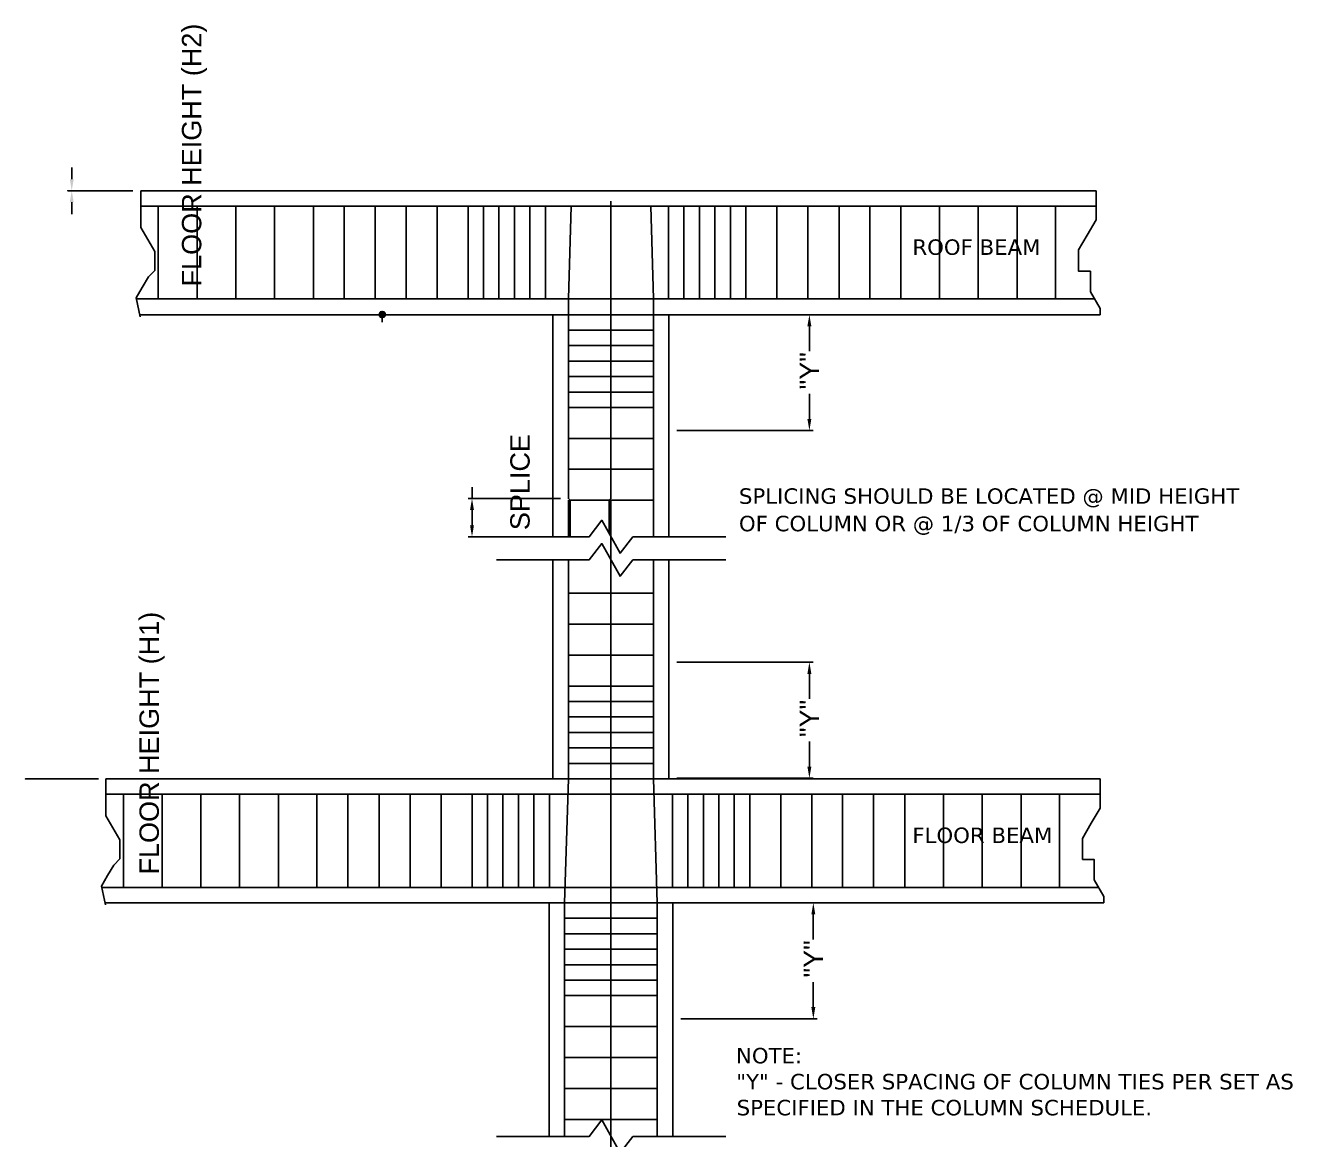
# Model space of a CAD drawing. Header units: inches. Extents: x -1 to 315328, y 6829 to 107833.
# Drawn here: x 190166 to 205606, y 16620 to 30205 of the extents above; entities that cross this region are included whole.
import ezdxf

# ---------------------------------------------------------------- set-up
doc = ezdxf.new("R2010")
doc.units = ezdxf.units.IN
doc.header["$MEASUREMENT"] = 0
doc.layers.add('PDF6_HATCH', color=7, linetype='Continuous')
doc.layers.add('PDF6_TEXT', color=7, linetype='Continuous')
doc.styles.add('PDF Arial', font='arial.ttf')
doc.styles.add('PDF Verdana', font='verdana.ttf')

msp = doc.modelspace()

# ---------------------------------------------------------------- hatches: boundary and pattern name
at = {"layer": 'PDF6_TEXT', "linetype": 'Continuous', "transparency": 33554559}
h = msp.add_hatch(color=256, dxfattribs=at)
h.paths.add_polyline_path([(190755.59146, 28329.37486), (190707.46978, 28329.37486), (190731.53062, 28189.01995)])
h.paths.add_polyline_path([(190707.46978, 28048.66505), (190755.59146, 28048.66505), (190731.53062, 28189.01995)])
msp.add_hatch(color=256, dxfattribs=at).paths.add_polyline_path([(194513.0927, 26725.31883), (194489.03186, 26721.30869), (194472.9913, 26701.25799), (194468.98116, 26677.19715), (194472.9913, 26657.14645), (194489.03186, 26637.09575), (194513.0927, 26633.08561), (194537.15354, 26637.09575), (194557.20424, 26657.14645), (194561.21438, 26677.19715), (194557.20424, 26701.25799), (194537.15354, 26721.30869)])

# ---------------------------------------------------------------- linework, layer by layer
at = {"layer": 'PDF6_HATCH', "linetype": 'Continuous'}
for points in [[(191573.66003, 28189.01995), (191573.66003, 27739.88427), (191742.08591, 27447.14404), (191742.08591, 27214.55592), (191665.89325, 27138.36326), (191589.70059, 27010.03878), (191517.51807, 26881.71429), (191565.63975, 26653.13631)], [(203211.08649, 28189.01995), (203211.08649, 27832.11749), (203102.81271, 27647.65105), (202998.54907, 27467.19474), (202998.54907, 27206.53564), (203142.91411, 27206.53564), (203142.91411, 26957.90696), (203259.20818, 26753.38981), (203259.20818, 26677.19715)], [(191148.58518, 21018.88952), (191148.58518, 20569.75383), (191317.01107, 20277.01361), (191317.01107, 20044.42549), (191244.82855, 19968.23282), (191168.63588, 19839.90834), (191092.44322, 19711.58386), (191144.57504, 19483.00588)], [(203259.20818, 21018.88952), (203259.20818, 20661.98706), (203150.93439, 20477.52061), (203046.67075, 20293.05417), (203046.67075, 20036.40521), (203187.02565, 20036.40521), (203187.02565, 19787.77652), (203307.32986, 19583.25938), (203307.32986, 19507.06672)]]:
    msp.add_lwpolyline(points, dxfattribs=at)
at = {"layer": 'PDF6_TEXT', "linetype": 'Continuous'}
for points in [[(190731.53062, 28329.37486), (190731.53062, 28473.7399)], [(191477.41667, 28189.01995), (190683.40894, 28189.01995), (191477.41667, 28189.01995)], [(203211.08649, 28189.01995), (191573.66003, 28189.01995)], [(190731.53062, 28048.66505), (190731.53062, 27904.30001)], [(203211.08649, 28000.54337), (191573.66003, 28000.54337)], [(191786.19745, 26869.68387), (191786.19745, 28000.54337)], [(192259.39398, 26869.68387), (192259.39398, 28000.54337)], [(192728.58037, 26869.68387), (192728.58037, 28000.54337)], [(193201.7769, 26869.68387), (193201.7769, 28000.54337)], [(193674.97342, 26869.68387), (193674.97342, 28000.54337)], [(194051.92659, 26869.68387), (194051.92659, 28000.54337)], [(194428.87976, 26869.68387), (194428.87976, 28000.54337)], [(194805.83292, 26869.68387), (194805.83292, 28000.54337)], [(195182.78609, 26869.68387), (195182.78609, 28000.54337)], [(195559.73925, 26869.68387), (195559.73925, 28000.54337)], [(195748.21584, 26869.68387), (195748.21584, 28000.54337)], [(195936.69242, 26869.68387), (195936.69242, 28000.54337)], [(196125.169, 26869.68387), (196125.169, 28000.54337)], [(196313.64559, 26869.68387), (196313.64559, 28000.54337)], [(196502.12217, 26869.68387), (196502.12217, 28000.54337)], [(196814.91309, 28000.54337), (196782.83197, 26869.68387), (196782.83197, 24435.52886), (196802.88267, 24415.47816), (196802.88267, 23970.35261)], [(197280.08934, 24010.45401), (197280.08934, 24415.47816), (197300.14004, 24435.52886), (197300.14004, 28060.69547)], [(197785.36699, 28000.54337), (197817.44811, 26869.68387), (197817.44811, 23970.35261)], [(198001.91455, 26869.68387), (198001.91455, 28000.54337)], [(198190.39114, 26869.68387), (198190.39114, 28000.54337)], [(198378.86772, 26869.68387), (198378.86772, 28000.54337)], [(198567.3443, 26869.68387), (198567.3443, 28000.54337)], [(198755.82088, 26869.68387), (198755.82088, 28000.54337)], [(198944.29747, 26869.68387), (198944.29747, 28000.54337)], [(199321.25063, 26869.68387), (199321.25063, 28000.54337)], [(199698.2038, 26869.68387), (199698.2038, 28000.54337)], [(200079.16711, 26869.68387), (200079.16711, 28000.54337)], [(200456.12027, 26869.68387), (200456.12027, 28000.54337)], [(200833.07344, 26869.68387), (200833.07344, 28000.54337)], [(201302.25982, 26869.68387), (201302.25982, 28000.54337)], [(201775.45635, 26869.68387), (201775.45635, 28000.54337)], [(202248.65288, 26869.68387), (202248.65288, 28000.54337)], [(202717.83927, 26869.68387), (202717.83927, 28000.54337)], [(203195.04593, 26869.68387), (191517.51807, 26869.68387)], [(203259.20818, 26677.19715), (191561.62961, 26677.19715)], [(194513.0927, 26677.19715), (194513.0927, 26677.19715)], [(194513.0927, 26633.08561), (194513.0927, 26584.96393)], [(196594.35539, 26677.19715), (196594.35539, 23970.35261)], [(197817.44811, 26677.19715), (196782.83197, 26677.19715)], [(198005.92469, 26677.19715), (198005.92469, 23970.35261)], [(198102.16805, 26677.19715), (199766.37618, 26677.19715)], [(197817.44811, 26488.72057), (196782.83197, 26488.72057)], [(199718.2545, 26536.84225), (199718.2545, 26232.0716)], [(197817.44811, 26300.24399), (196782.83197, 26300.24399)], [(197817.44811, 26111.7674), (196782.83197, 26111.7674)], [(197817.44811, 25923.29082), (196782.83197, 25923.29082)], [(197817.44811, 25734.81424), (196782.83197, 25734.81424)], [(199718.2545, 25405.98275), (199718.2545, 25710.7534)], [(197817.44811, 25546.33765), (196782.83197, 25546.33765)], [(197817.44811, 25169.38449), (196782.83197, 25169.38449)], [(198102.16805, 25265.62785), (199766.37618, 25265.62785)], [(197817.44811, 24792.43132), (196782.83197, 24792.43132)], [(195607.86093, 24435.52886), (195607.86093, 24575.88376)], [(196686.58861, 24435.52886), (195559.73925, 24435.52886)], [(196782.83197, 24415.47816), (196782.83197, 23970.35261)], [(197817.44811, 24415.47816), (196802.88267, 24415.47816)], [(197300.14004, 13969.06329), (197300.14004, 24415.47816), (197300.14004, 23970.35261)], [(195607.86093, 24110.70751), (195607.86093, 24295.17395)], [(195904.6113, 23970.35261), (197035.4708, 23970.35261), (197187.85612, 24170.85961), (197412.42396, 23769.84561), (197568.81943, 23970.35261), (198699.67892, 23970.35261)], [(196686.58861, 23970.35261), (195559.73925, 23970.35261)], [(195904.6113, 23689.6428), (197035.4708, 23689.6428), (197187.85612, 23886.13967), (197412.42396, 23489.1358), (197568.81943, 23689.6428), (198699.67892, 23689.6428)], [(196594.35539, 23689.6428), (196594.35539, 21018.88952)], [(196782.83197, 23689.6428), (196782.83197, 23637.51098), (196782.83197, 23621.47042), (196782.83197, 21018.88952), (196734.71029, 19507.06672), (196734.71029, 16659.86727)], [(197817.44811, 23689.6428), (197817.44811, 23637.51098), (197817.44811, 23621.47042), (197817.44811, 21018.88952), (197865.56979, 19507.06672), (197865.56979, 16659.86727)], [(198005.92469, 23689.6428), (198005.92469, 21018.88952)], [(196782.83197, 23280.60852), (197817.44811, 23280.60852)], [(196782.83197, 22903.65535), (197817.44811, 22903.65535)], [(196782.83197, 22526.70219), (197817.44811, 22526.70219)], [(198102.16805, 22442.48924), (199766.37618, 22442.48924)], [(199718.2545, 22298.1242), (199718.2545, 21993.35356)], [(196782.83197, 22149.74902), (197817.44811, 22149.74902)], [(196782.83197, 21961.27244), (197817.44811, 21961.27244)], [(196782.83197, 21772.79585), (197817.44811, 21772.79585)], [(196782.83197, 21584.31927), (197817.44811, 21584.31927)], [(199718.2545, 21167.2647), (199718.2545, 21472.03535)], [(196782.83197, 21395.84269), (197817.44811, 21395.84269)], [(196782.83197, 21207.3661), (197817.44811, 21207.3661)], [(191056.35196, 21018.88952), (190166.10087, 21018.88952), (191056.35196, 21018.88952)], [(203259.20818, 21018.88952), (191148.58518, 21018.88952)], [(198102.16805, 21026.9098), (199766.37618, 21026.9098)], [(203259.20818, 20830.41294), (191148.58518, 20830.41294)], [(191361.12261, 19695.5433), (191361.12261, 20830.41294)], [(191834.31913, 19695.5433), (191834.31913, 20830.41294)], [(192303.50552, 19695.5433), (192303.50552, 20830.41294)], [(192776.70205, 19695.5433), (192776.70205, 20830.41294)], [(193249.89858, 19695.5433), (193249.89858, 20830.41294)], [(193719.08496, 19695.5433), (193719.08496, 20830.41294)], [(194096.03813, 19695.5433), (194096.03813, 20830.41294)], [(194477.00144, 19695.5433), (194477.00144, 20830.41294)], [(194853.9546, 19695.5433), (194853.9546, 20830.41294)], [(195230.90777, 19695.5433), (195230.90777, 20830.41294)], [(195607.86093, 19695.5433), (195607.86093, 20830.41294)], [(195796.33752, 19695.5433), (195796.33752, 20830.41294)], [(195984.8141, 19695.5433), (195984.8141, 20830.41294)], [(196173.29068, 19695.5433), (196173.29068, 20830.41294)], [(196361.76727, 19695.5433), (196361.76727, 20830.41294)], [(196550.24385, 19695.5433), (196550.24385, 20830.41294)], [(198050.03623, 19695.5433), (198050.03623, 20830.41294)], [(198238.51282, 19695.5433), (198238.51282, 20830.41294)], [(198426.9894, 19695.5433), (198426.9894, 20830.41294)], [(198615.46598, 19695.5433), (198615.46598, 20830.41294)], [(198803.94256, 19695.5433), (198803.94256, 20830.41294)], [(198992.41915, 19695.5433), (198992.41915, 20830.41294)], [(199369.37231, 19695.5433), (199369.37231, 20830.41294)], [(199746.32548, 19695.5433), (199746.32548, 20830.41294)], [(200123.27865, 19695.5433), (200123.27865, 20830.41294)], [(200500.23181, 19695.5433), (200500.23181, 20830.41294)], [(200881.19512, 19695.5433), (200881.19512, 20830.41294)], [(201350.38151, 19695.5433), (201350.38151, 20830.41294)], [(201823.57803, 19695.5433), (201823.57803, 20830.41294)], [(202296.77456, 19695.5433), (202296.77456, 20830.41294)], [(202765.96095, 19695.5433), (202765.96095, 20830.41294)], [(203243.16762, 19695.5433), (191096.45336, 19695.5433)], [(203307.32986, 19507.06672), (191140.5649, 19507.06672)], [(196546.23371, 19507.06672), (196546.23371, 16659.86727)], [(196734.71029, 19507.06672), (197865.56979, 19507.06672)], [(198054.04637, 19507.06672), (198054.04637, 16659.86727)], [(198150.28973, 19507.06672), (199814.49786, 19507.06672)], [(196734.71029, 19318.59013), (197865.56979, 19318.59013)], [(199766.37618, 19366.71182), (199766.37618, 19061.94117)], [(196734.71029, 19130.11355), (197865.56979, 19130.11355)], [(196734.71029, 18941.63697), (197865.56979, 18941.63697)], [(196734.71029, 18753.16039), (197865.56979, 18753.16039)], [(196734.71029, 18564.6838), (197865.56979, 18564.6838)], [(199766.37618, 18235.85232), (199766.37618, 18540.62296)], [(196734.71029, 18376.20722), (197865.56979, 18376.20722)], [(198150.28973, 18091.48728), (199814.49786, 18091.48728)], [(196734.71029, 17999.25405), (197865.56979, 17999.25405)], [(196734.71029, 17622.30089), (197865.56979, 17622.30089)], [(196734.71029, 17245.34772), (197865.56979, 17245.34772)], [(195904.6113, 16659.86727), (197035.4708, 16659.86727), (197187.85612, 16860.37428), (197412.42396, 16459.36027), (197568.81943, 16659.86727), (198699.67892, 16659.86727)], [(197865.56979, 16864.38442), (196734.71029, 16864.38442), (197865.56979, 16864.38442)]]:
    msp.add_lwpolyline(points, dxfattribs=at)
at = {"layer": 'PDF6_TEXT', "linetype": 'Continuous', "transparency": 33554559}
for points in [[(199694.19366, 26536.84225), (199742.31534, 26536.84225), (199718.2545, 26677.19715)], [(199694.19366, 25405.98275), (199742.31534, 25405.98275), (199718.2545, 25265.62785)], [(195583.80009, 24295.17395), (195631.92177, 24295.17395), (195607.86093, 24435.52886)], [(195583.80009, 24110.70751), (195631.92177, 24110.70751), (195607.86093, 23970.35261)], [(199694.19366, 22298.1242), (199742.31534, 22298.1242), (199718.2545, 22442.48924)], [(199694.19366, 21167.2647), (199742.31534, 21167.2647), (199718.2545, 21026.9098)], [(199742.31534, 19366.71182), (199790.43702, 19366.71182), (199766.37618, 19507.06672)], [(199742.31534, 18235.85232), (199790.43702, 18235.85232), (199766.37618, 18091.48728)]]:
    msp.add_solid(points, dxfattribs=at)

# ---------------------------------------------------------------- texts
at = {"layer": 'PDF6_TEXT', "linetype": 'Continuous', "attachment_point": 7, "rotation": 90, "style": 'PDF Arial'}
for s, insert, char_height in [('FLOOR HEIGHT (H2)', (192380.87666, 27022.0692), 235.8894715), ('"Y"', (199834.54856, 25766.89536), 235.889471), ('SPLICE', (196313.65812, 24050.55541), 235.889471), ('FLOOR HEIGHT (H1)', (191863.5686, 19851.93876), 235.8894715), ('"Y"', (199834.54856, 21528.17731), 235.889471), ('"Y"', (199882.67024, 18596.76492), 235.889471)]:
    msp.add_mtext(s, dxfattribs=dict(at, insert=insert, char_height=char_height))
at = {"layer": 'PDF6_TEXT', "linetype": 'Continuous', "char_height": 188.710622, "attachment_point": 7, "style": 'PDF Verdana'}
for s, insert in [('ROOF BEAM', (200973.42834, 27403.17426)), ('SPLICING SHOULD BE LOCATED @ MID HEIGHT', (198860.08453, 24326.7499)), ('OF COLUMN OR @ 1/3 OF COLUMN HEIGHT', (198860.08453, 23991.94562)), ('FLOOR BEAM', (200973.42834, 20233.04382)), ('NOTE:', (198823.99327, 17546.24998)), ('"Y" - CLOSER SPACING OF COLUMN TIES PER SET AS', (198828.00341, 17229.44891)), ('SPECIFIED IN THE COLUMN SCHEDULE.', (198832.01355, 16912.64785))]:
    msp.add_mtext(s, dxfattribs=dict(at, insert=insert))

doc.saveas('drawing.dxf')
